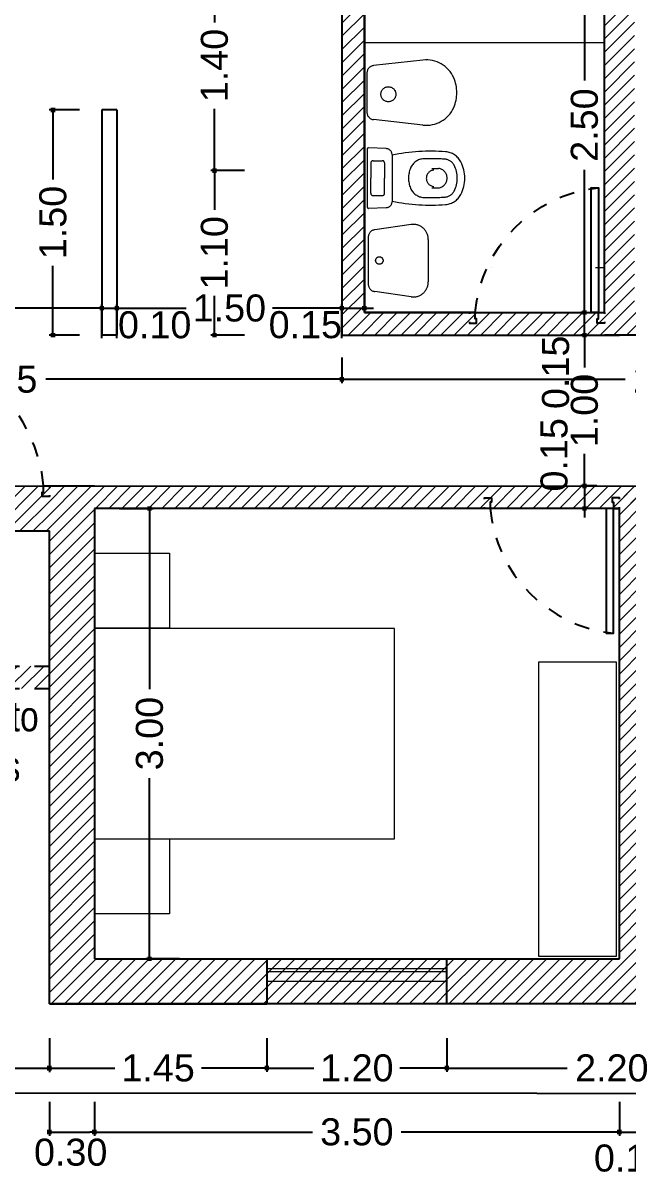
# Model space of a CAD drawing. Header units: millimetres. Extents: x 157 to 449, y 13 to 189.
# Drawn here: x 310.64 to 314.67, y 139.62 to 147.3 of the extents above; entities that cross this region are included whole.
import ezdxf

# ---------------------------------------------------------------- set-up
doc = ezdxf.new("R2010")
doc.units = ezdxf.units.MM
doc.header["$LTSCALE"] = 0.1
doc.header["$MEASUREMENT"] = 0
doc.header["$PDMODE"] = 3
doc.header["$PDSIZE"] = 0.1
for name, pattern in [('ACAD_ISO02W100', [15, 12, -3]), ('DASHED', [0.75, 0.5, -0.25]), ('HIDDEN', [0.375, 0.25, -0.125])]:
    doc.linetypes.add(name, pattern=pattern)
doc.layers.get('DEFPOINTS').update_dxf_attribs({"color": 1})
for name, color, linetype, lineweight in [('17.Sombras', 8, 'Continuous', 5), ('CARPINTERIA', 2, 'Continuous', 18), ('MURO BAJO', 4, 'Continuous', 13), ('PISO', 8, 'Continuous', 9), ('SOMBRA', 1, 'Continuous', 0)]:
    doc.layers.add(name, color=color, linetype=linetype, lineweight=lineweight)
for name, color, linetype in [('CARP-HOJAS-PUERTAS', 2, 'Continuous'), ('CARP-MARCO-PUERTAS', 2, 'Continuous'), ('CONT_PLATEA', 4, 'Continuous'), ('Cotas', 1, 'Continuous'), ('ESTRUCTURAS', 3, 'Continuous'), ('MURO', 3, 'Continuous'), ('POLILINEA SUP', 150, 'Continuous'), ('PROYECCIONES', 2, 'HIDDEN')]:
    doc.layers.add(name, color=color, linetype=linetype)
doc.styles.add('ARIAL', font='arial.ttf', dxfattribs={"height": 0.18})
doc.styles.add('Arial30', font='arial.ttf', dxfattribs={"width": 0.8, "height": 0.3})
doc.dimstyles.new('MARQ 100', dxfattribs={"dimscale": 0.1, "dimtxt": 1.75, "dimasz": 0.3, "dimexe": 0.25, "dimexo": 1.5, "dimtad": 0, "dimzin": 1, "dimdsep": 46, "dimtxsty": 'ARIAL', "dimblk": 'BOXFILLED', "dimcen": 2.5, "dimclrd": 8, "dimclre": 8, "dimclrt": 4, "dimazin": 0, "dimtfac": 1, "dimtmove": 2, "dimatfit": 3, "dimldrblk": 'DOTSMALL', "dimfxl": 2, "dimfxlon": 1, "dimlwd": -1, "dimarcsym": 0})

# ---------------------------------------------------------------- blocks, each defined once
blk = doc.blocks.new('_BoxFilled')
at = {"color": 0, "linetype": 'ByBlock', "lineweight": -2}
blk.add_line((-0.5, 0), (-1, 0), dxfattribs=at)
at = {"color": 0, "linetype": 'ByBlock'}
blk.add_solid([(-0.5, 0.5), (0.5, 0.5), (-0.5, -0.5), (0.5, -0.5)], dxfattribs=at)
blk = doc.blocks.new('*D270')
at = {"layer": 'Cotas', "lineweight": -2, "transparency": 16777216}
for p, q in [((311.2824, 144.0676), (311.5074, 144.0676)), ((311.6824, 141.0676), (311.4574, 141.0676))]:
    blk.add_line(p, q, dxfattribs=at)
at = {"layer": 'Cotas', "transparency": 16777216}
for p, q in [((311.4824, 144.0376), (311.4824, 142.8635)), ((311.4824, 141.0976), (311.4824, 142.2717))]:
    blk.add_line(p, q, dxfattribs=at)
at = {"layer": 'DEFPOINTS', "color": 0, "transparency": 16777216}
for p in [(311.1146, 144.0676), (311.4824, 141.0676), (312.2646, 141.0676)]:
    blk.add_point(p, dxfattribs=at)
at = {"layer": 'Cotas', "transparency": 16777216, "xscale": 0.03, "yscale": 0.03, "zscale": 0.03}
for p, rotation in [((311.4824, 144.0676), 90), ((311.4824, 141.0676), 270)]:
    blk.add_blockref('_BoxFilled', p, dxfattribs=dict(at, rotation=rotation))
at = {"layer": 'Cotas', "color": 2, "transparency": 16777216, "insert": (311.4824, 142.5676), "char_height": 0.18, "attachment_point": 5, "rotation": 90, "style": 'ARIAL'}
blk.add_mtext('3.00', dxfattribs=at)
blk = doc.blocks.new('_DotSmall')
at = {"color": 0, "linetype": 'ByBlock', "const_width": 0.5}
blk.add_lwpolyline([(-0.0625, 0, 1), (0.0625, 0, 1)], format="xyb", close=True, dxfattribs=at)
blk = doc.blocks.new('*D303')
at = {"layer": 'Cotas', "lineweight": -2, "transparency": 16777216}
for p, q in [((307.0715, 142.1177), (306.8465, 142.1177)), ((307.0715, 140.7676), (306.8465, 140.7676))]:
    blk.add_line(p, q, dxfattribs=at)
at = {"layer": 'Cotas', "transparency": 16777216}
for p, q in [((306.8715, 142.0877), (306.8715, 141.7311)), ((306.8715, 140.7976), (306.8715, 141.1542))]:
    blk.add_line(p, q, dxfattribs=at)
at = {"layer": 'DEFPOINTS', "color": 0, "transparency": 16777216}
for p in [(307.9149, 142.1177), (306.8715, 140.7676), (317.9146, 140.7676)]:
    blk.add_point(p, dxfattribs=at)
at = {"layer": 'Cotas', "transparency": 16777216, "xscale": 0.03, "yscale": 0.03, "zscale": 0.03}
for p, rotation in [((306.8715, 142.1177), 90), ((306.8715, 140.7676), 270)]:
    blk.add_blockref('_BoxFilled', p, dxfattribs=dict(at, rotation=rotation))
at = {"layer": 'Cotas', "color": 2, "transparency": 16777216, "insert": (306.8715, 141.4426), "char_height": 0.18, "attachment_point": 5, "rotation": 90, "style": 'ARIAL'}
blk.add_mtext('1.35', dxfattribs=at)
blk = doc.blocks.new('*D279')
at = {"layer": 'Cotas', "lineweight": -2, "transparency": 16777216}
for p, q in [((310.8143, 140.5394), (310.8143, 140.3144)), ((312.2646, 140.5394), (312.2646, 140.3144))]:
    blk.add_line(p, q, dxfattribs=at)
at = {"layer": 'Cotas', "transparency": 16777216}
for p, q in [((310.8443, 140.3394), (311.2509, 140.3394)), ((312.2346, 140.3394), (311.8279, 140.3394))]:
    blk.add_line(p, q, dxfattribs=at)
at = {"layer": 'DEFPOINTS', "color": 0, "transparency": 16777216}
for p in [(310.8143, 140.7675), (312.2646, 140.7676), (312.2646, 140.3394)]:
    blk.add_point(p, dxfattribs=at)
at = {"layer": 'Cotas', "transparency": 16777216, "xscale": 0.03, "yscale": 0.03, "zscale": 0.03, "rotation": 180}
blk.add_blockref('_BoxFilled', (310.8143, 140.3394), dxfattribs=at)
at = {"layer": 'Cotas', "transparency": 16777216, "xscale": 0.03, "yscale": 0.03, "zscale": 0.03}
blk.add_blockref('_BoxFilled', (312.2646, 140.3394), dxfattribs=at)
at = {"layer": 'Cotas', "color": 2, "transparency": 16777216, "insert": (311.5394, 140.3394), "char_height": 0.18, "attachment_point": 5, "style": 'ARIAL'}
blk.add_mtext('1.45', dxfattribs=at)
blk = doc.blocks.new('*D280')
at = {"layer": 'Cotas', "lineweight": -2, "transparency": 16777216}
for p, q in [((312.2646, 140.5394), (312.2646, 140.3144)), ((313.4646, 140.5394), (313.4646, 140.3144))]:
    blk.add_line(p, q, dxfattribs=at)
at = {"layer": 'Cotas', "transparency": 16777216}
for p, q in [((312.2946, 140.3394), (312.5771, 140.3394)), ((313.4346, 140.3394), (313.1521, 140.3394))]:
    blk.add_line(p, q, dxfattribs=at)
at = {"layer": 'DEFPOINTS', "color": 0, "transparency": 16777216}
for p in [(312.2646, 140.7676), (313.4646, 140.7676), (313.4646, 140.3394)]:
    blk.add_point(p, dxfattribs=at)
at = {"layer": 'Cotas', "transparency": 16777216, "xscale": 0.03, "yscale": 0.03, "zscale": 0.03, "rotation": 180}
blk.add_blockref('_BoxFilled', (312.2646, 140.3394), dxfattribs=at)
at = {"layer": 'Cotas', "transparency": 16777216, "xscale": 0.03, "yscale": 0.03, "zscale": 0.03}
blk.add_blockref('_BoxFilled', (313.4646, 140.3394), dxfattribs=at)
at = {"layer": 'Cotas', "color": 2, "transparency": 16777216, "insert": (312.8646, 140.3394), "char_height": 0.18, "attachment_point": 5, "style": 'ARIAL'}
blk.add_mtext('1.20', dxfattribs=at)
blk = doc.blocks.new('*D281')
at = {"layer": 'Cotas', "lineweight": -2, "transparency": 16777216}
for p, q in [((313.4646, 140.5394), (313.4646, 140.3144)), ((315.6646, 140.5394), (315.6646, 140.3144))]:
    blk.add_line(p, q, dxfattribs=at)
at = {"layer": 'Cotas', "transparency": 16777216}
for p, q in [((313.4946, 140.3394), (314.2671, 140.3394)), ((315.6346, 140.3394), (314.8621, 140.3394))]:
    blk.add_line(p, q, dxfattribs=at)
at = {"layer": 'DEFPOINTS', "color": 0, "transparency": 16777216}
for p in [(313.4646, 140.7676), (315.6646, 140.7676), (315.6646, 140.3394)]:
    blk.add_point(p, dxfattribs=at)
at = {"layer": 'Cotas', "transparency": 16777216, "xscale": 0.03, "yscale": 0.03, "zscale": 0.03, "rotation": 180}
blk.add_blockref('_BoxFilled', (313.4646, 140.3394), dxfattribs=at)
at = {"layer": 'Cotas', "transparency": 16777216, "xscale": 0.03, "yscale": 0.03, "zscale": 0.03}
blk.add_blockref('_BoxFilled', (315.6646, 140.3394), dxfattribs=at)
at = {"layer": 'Cotas', "color": 2, "transparency": 16777216, "insert": (314.5646, 140.3394), "char_height": 0.18, "attachment_point": 5, "style": 'ARIAL'}
blk.add_mtext('2.20', dxfattribs=at)
blk = doc.blocks.new('*D307')
at = {"layer": 'Cotas', "lineweight": -2, "transparency": 16777216}
for p, q in [((311.1146, 140.1135), (311.1146, 139.8885)), ((314.6146, 140.1135), (314.6146, 139.8885))]:
    blk.add_line(p, q, dxfattribs=at)
at = {"layer": 'Cotas', "transparency": 16777216}
for p, q in [((311.1446, 139.9135), (312.5687, 139.9135)), ((314.5846, 139.9135), (313.1605, 139.9135))]:
    blk.add_line(p, q, dxfattribs=at)
at = {"layer": 'DEFPOINTS', "color": 0, "transparency": 16777216}
for p in [(311.1146, 141.0676), (314.6146, 141.0676), (314.6146, 139.9135)]:
    blk.add_point(p, dxfattribs=at)
at = {"layer": 'Cotas', "transparency": 16777216, "xscale": 0.03, "yscale": 0.03, "zscale": 0.03, "rotation": 180}
blk.add_blockref('_BoxFilled', (311.1146, 139.9135), dxfattribs=at)
at = {"layer": 'Cotas', "transparency": 16777216, "xscale": 0.03, "yscale": 0.03, "zscale": 0.03}
blk.add_blockref('_BoxFilled', (314.6146, 139.9135), dxfattribs=at)
at = {"layer": 'Cotas', "color": 2, "transparency": 16777216, "insert": (312.8646, 139.9135), "char_height": 0.18, "attachment_point": 5, "style": 'ARIAL'}
blk.add_mtext('3.50', dxfattribs=at)
blk = doc.blocks.new('*D308')
at = {"layer": 'Cotas', "lineweight": -2, "transparency": 16777216}
for p, q in [((314.6146, 140.1135), (314.6146, 139.8885)), ((314.7646, 140.1135), (314.7646, 139.8885))]:
    blk.add_line(p, q, dxfattribs=at)
at = {"layer": 'Cotas', "transparency": 16777216}
for p, q in [((314.5846, 139.9135), (314.5546, 139.9135)), ((314.6146, 139.9135), (314.7646, 139.9135)), ((314.7946, 139.9135), (314.8246, 139.9135))]:
    blk.add_line(p, q, dxfattribs=at)
at = {"layer": 'DEFPOINTS', "color": 0, "transparency": 16777216}
for p in [(314.6146, 141.0676), (314.7646, 141.0676), (314.7646, 139.9135)]:
    blk.add_point(p, dxfattribs=at)
at = {"layer": 'Cotas', "transparency": 16777216, "xscale": 0.03, "yscale": 0.03, "zscale": 0.03}
blk.add_blockref('_BoxFilled', (314.6146, 139.9135), dxfattribs=at)
at = {"layer": 'Cotas', "transparency": 16777216, "xscale": 0.03, "yscale": 0.03, "zscale": 0.03, "rotation": 180}
blk.add_blockref('_BoxFilled', (314.7646, 139.9135), dxfattribs=at)
at = {"layer": 'Cotas', "color": 2, "transparency": 16777216, "insert": (314.6896, 139.7389), "char_height": 0.18, "attachment_point": 5, "style": 'ARIAL'}
blk.add_mtext('0.15', dxfattribs=at)
blk = doc.blocks.new('*D311')
at = {"layer": 'Cotas', "lineweight": -2, "transparency": 16777216}
for p, q in [((310.8146, 140.1135), (310.8146, 139.8885)), ((311.1146, 140.1135), (311.1146, 139.8885))]:
    blk.add_line(p, q, dxfattribs=at)
at = {"layer": 'Cotas', "transparency": 16777216}
blk.add_line((310.8446, 139.9135), (311.0846, 139.9135), dxfattribs=at)
at = {"layer": 'DEFPOINTS', "color": 0, "transparency": 16777216}
for p in [(310.8146, 141.0676), (311.1146, 140.7676), (311.1146, 139.9135)]:
    blk.add_point(p, dxfattribs=at)
at = {"layer": 'Cotas', "transparency": 16777216, "xscale": 0.03, "yscale": 0.03, "zscale": 0.03, "rotation": 180}
blk.add_blockref('_BoxFilled', (310.8146, 139.9135), dxfattribs=at)
at = {"layer": 'Cotas', "transparency": 16777216, "xscale": 0.03, "yscale": 0.03, "zscale": 0.03}
blk.add_blockref('_BoxFilled', (311.1146, 139.9135), dxfattribs=at)
at = {"layer": 'Cotas', "color": 2, "transparency": 16777216, "insert": (310.9567, 139.7779), "char_height": 0.18, "attachment_point": 5, "style": 'ARIAL'}
blk.add_mtext('0.30', dxfattribs=at)
blk = doc.blocks.new('*D312')
at = {"layer": 'Cotas', "lineweight": -2, "transparency": 16777216}
for p, q in [((314.3823, 145.2225), (314.3573, 145.2225)), ((314.3823, 144.2176), (314.3573, 144.2176))]:
    blk.add_line(p, q, dxfattribs=at)
at = {"layer": 'Cotas', "transparency": 16777216}
for p, q in [((314.3823, 145.1925), (314.3823, 145.0075)), ((314.3823, 144.2476), (314.3823, 144.4325))]:
    blk.add_line(p, q, dxfattribs=at)
at = {"layer": 'DEFPOINTS', "color": 0, "transparency": 16777216}
for p in [(314.5146, 145.2225), (314.3823, 144.2176), (314.5146, 144.2176)]:
    blk.add_point(p, dxfattribs=at)
at = {"layer": 'Cotas', "transparency": 16777216, "xscale": 0.03, "yscale": 0.03, "zscale": 0.03}
for p, rotation in [((314.3823, 145.2225), 90), ((314.3823, 144.2176), 270)]:
    blk.add_blockref('_BoxFilled', p, dxfattribs=dict(at, rotation=rotation))
at = {"layer": 'Cotas', "color": 2, "transparency": 16777216, "insert": (314.3823, 144.72), "char_height": 0.18, "attachment_point": 5, "rotation": 90, "style": 'ARIAL'}
blk.add_mtext('1.00', dxfattribs=at)
blk = doc.blocks.new('*D313')
at = {"layer": 'Cotas', "transparency": 16777216}
for p, q in [((314.3823, 145.4025), (314.3823, 145.4325)), ((314.3823, 145.2225), (314.3823, 145.3725)), ((314.3823, 145.1925), (314.3823, 145.1625))]:
    blk.add_line(p, q, dxfattribs=at)
at = {"layer": 'Cotas', "lineweight": -2, "transparency": 16777216}
for p, q in [((314.3823, 145.3725), (314.3573, 145.3725)), ((314.3823, 145.2225), (314.3573, 145.2225))]:
    blk.add_line(p, q, dxfattribs=at)
at = {"layer": 'DEFPOINTS', "color": 0, "transparency": 16777216}
for p in [(314.3823, 145.3725), (314.5146, 145.3725), (314.5152, 145.2225)]:
    blk.add_point(p, dxfattribs=at)
at = {"layer": 'Cotas', "transparency": 16777216, "xscale": 0.03, "yscale": 0.03, "zscale": 0.03}
for p, rotation in [((314.3823, 145.3725), 270), ((314.3823, 145.2225), 90)]:
    blk.add_blockref('_BoxFilled', p, dxfattribs=dict(at, rotation=rotation))
at = {"layer": 'Cotas', "color": 2, "transparency": 16777216, "insert": (314.1903, 144.9746), "char_height": 0.18, "attachment_point": 5, "rotation": 90, "style": 'ARIAL'}
blk.add_mtext('0.15', dxfattribs=at)
blk = doc.blocks.new('*D286')
at = {"layer": 'Cotas', "lineweight": -2, "transparency": 16777216}
for p, q in [((314.3823, 147.8708), (314.3573, 147.8708)), ((314.3823, 145.3725), (314.3573, 145.3725))]:
    blk.add_line(p, q, dxfattribs=at)
at = {"layer": 'Cotas', "transparency": 16777216}
for p, q in [((314.3823, 147.8408), (314.3823, 146.9192)), ((314.3823, 145.4025), (314.3823, 146.3241))]:
    blk.add_line(p, q, dxfattribs=at)
at = {"layer": 'DEFPOINTS', "color": 0, "transparency": 16777216}
for p in [(314.3823, 147.8708), (314.5146, 147.8708), (314.5146, 145.3725)]:
    blk.add_point(p, dxfattribs=at)
at = {"layer": 'Cotas', "transparency": 16777216, "xscale": 0.03, "yscale": 0.03, "zscale": 0.03}
for p, rotation in [((314.3823, 147.8708), 90), ((314.3823, 145.3725), 270)]:
    blk.add_blockref('_BoxFilled', p, dxfattribs=dict(at, rotation=rotation))
at = {"layer": 'Cotas', "color": 2, "transparency": 16777216, "insert": (314.3823, 146.6216), "char_height": 0.18, "attachment_point": 5, "rotation": 90, "style": 'ARIAL'}
blk.add_mtext('2.50', dxfattribs=at)
blk = doc.blocks.new('*D314')
at = {"layer": 'Cotas', "transparency": 16777216}
for p, q in [((314.3823, 144.2476), (314.3823, 144.2776)), ((314.3823, 144.2176), (314.3823, 144.0676)), ((314.3823, 144.0376), (314.3823, 144.0076))]:
    blk.add_line(p, q, dxfattribs=at)
at = {"layer": 'Cotas', "lineweight": -2, "transparency": 16777216}
for p, q in [((314.4646, 144.2176), (314.3573, 144.2176)), ((314.4646, 144.0676), (314.3573, 144.0676))]:
    blk.add_line(p, q, dxfattribs=at)
at = {"layer": 'DEFPOINTS', "color": 0, "transparency": 16777216}
for p in [(314.6146, 144.2176), (314.3823, 144.0676), (314.6146, 144.0676)]:
    blk.add_point(p, dxfattribs=at)
at = {"layer": 'Cotas', "transparency": 16777216, "xscale": 0.03, "yscale": 0.03, "zscale": 0.03}
for p, rotation in [((314.3823, 144.2176), 270), ((314.3823, 144.0676), 90)]:
    blk.add_blockref('_BoxFilled', p, dxfattribs=dict(at, rotation=rotation))
at = {"layer": 'Cotas', "color": 2, "transparency": 16777216, "insert": (314.1801, 144.4248), "char_height": 0.18, "attachment_point": 5, "rotation": 90, "style": 'ARIAL'}
blk.add_mtext('0.15', dxfattribs=at)
blk = doc.blocks.new('*D315')
at = {"layer": 'Cotas', "lineweight": -2, "transparency": 16777216}
for p, q in [((312.1155, 146.3184), (311.8905, 146.3184)), ((312.1155, 145.2225), (311.8905, 145.2225))]:
    blk.add_line(p, q, dxfattribs=at)
at = {"layer": 'Cotas', "transparency": 16777216}
for p, q in [((311.9155, 146.2884), (311.9155, 146.058)), ((311.9155, 145.2525), (311.9155, 145.483))]:
    blk.add_line(p, q, dxfattribs=at)
at = {"layer": 'DEFPOINTS', "color": 0, "transparency": 16777216}
for p in [(311.9155, 146.3184), (312.7646, 146.3184), (312.7646, 145.2225)]:
    blk.add_point(p, dxfattribs=at)
at = {"layer": 'Cotas', "transparency": 16777216, "xscale": 0.03, "yscale": 0.03, "zscale": 0.03}
for p, rotation in [((311.9155, 146.3184), 90), ((311.9155, 145.2225), 270)]:
    blk.add_blockref('_BoxFilled', p, dxfattribs=dict(at, rotation=rotation))
at = {"layer": 'Cotas', "color": 2, "transparency": 16777216, "insert": (311.9155, 145.7705), "char_height": 0.18, "attachment_point": 5, "rotation": 90, "style": 'ARIAL'}
blk.add_mtext('1.10', dxfattribs=at)
blk = doc.blocks.new('*D316')
at = {"layer": 'Cotas', "lineweight": -2, "transparency": 16777216}
for p, q in [((312.0246, 147.7184), (311.8905, 147.7184)), ((312.1155, 146.3184), (311.8905, 146.3184))]:
    blk.add_line(p, q, dxfattribs=at)
at = {"layer": 'Cotas', "transparency": 16777216}
for p, q in [((311.9155, 147.6884), (311.9155, 147.3059)), ((311.9155, 146.3484), (311.9155, 146.7309))]:
    blk.add_line(p, q, dxfattribs=at)
at = {"layer": 'DEFPOINTS', "color": 0, "transparency": 16777216}
for p in [(311.9155, 147.7184), (312.1746, 147.7184), (312.7646, 146.3184)]:
    blk.add_point(p, dxfattribs=at)
at = {"layer": 'Cotas', "transparency": 16777216, "xscale": 0.03, "yscale": 0.03, "zscale": 0.03}
for p, rotation in [((311.9155, 147.7184), 90), ((311.9155, 146.3184), 270)]:
    blk.add_blockref('_BoxFilled', p, dxfattribs=dict(at, rotation=rotation))
at = {"layer": 'Cotas', "color": 2, "transparency": 16777216, "insert": (311.9155, 147.0184), "char_height": 0.18, "attachment_point": 5, "rotation": 90, "style": 'ARIAL'}
blk.add_mtext('1.40', dxfattribs=at)
blk = doc.blocks.new('*D321')
at = {"layer": 'Cotas', "lineweight": -2, "transparency": 16777216}
for p, q in [((312.7646, 145.0725), (312.7646, 144.9028)), ((315.6646, 145.0725), (315.6646, 144.9028))]:
    blk.add_line(p, q, dxfattribs=at)
at = {"layer": 'Cotas', "transparency": 16777216}
for p, q in [((312.7946, 144.9278), (314.654, 144.9278)), ((315.6346, 144.9278), (315.249, 144.9278))]:
    blk.add_line(p, q, dxfattribs=at)
at = {"layer": 'DEFPOINTS', "color": 0, "transparency": 16777216}
for p in [(312.7646, 145.2225), (315.6646, 145.2225), (312.7646, 144.9278)]:
    blk.add_point(p, dxfattribs=at)
at = {"layer": 'Cotas', "transparency": 16777216, "xscale": 0.03, "yscale": 0.03, "zscale": 0.03, "rotation": 180}
blk.add_blockref('_BoxFilled', (312.7646, 144.9278), dxfattribs=at)
at = {"layer": 'Cotas', "transparency": 16777216, "xscale": 0.03, "yscale": 0.03, "zscale": 0.03}
blk.add_blockref('_BoxFilled', (315.6646, 144.9278), dxfattribs=at)
at = {"layer": 'Cotas', "color": 2, "transparency": 16777216, "insert": (314.9515, 144.9278), "char_height": 0.18, "attachment_point": 5, "style": 'ARIAL'}
blk.add_mtext('2.90', dxfattribs=at)
blk = doc.blocks.new('*D330')
at = {"layer": 'Cotas', "lineweight": -2, "transparency": 16777216}
for p, q in [((310.8146, 140.5376), (310.8146, 140.3126)), ((308.1149, 140.3376), (308.1149, 140.3126))]:
    blk.add_line(p, q, dxfattribs=at)
at = {"layer": 'Cotas', "transparency": 16777216}
for p, q in [((308.1449, 140.3376), (309.1672, 140.3376)), ((310.7846, 140.3376), (309.7622, 140.3376))]:
    blk.add_line(p, q, dxfattribs=at)
at = {"layer": 'DEFPOINTS', "color": 0, "transparency": 16777216}
for p in [(310.8146, 140.7676), (308.1149, 140.4269), (308.1149, 140.3376)]:
    blk.add_point(p, dxfattribs=at)
at = {"layer": 'Cotas', "transparency": 16777216, "xscale": 0.03, "yscale": 0.03, "zscale": 0.03, "rotation": 180}
blk.add_blockref('_BoxFilled', (308.1149, 140.3376), dxfattribs=at)
at = {"layer": 'Cotas', "transparency": 16777216, "xscale": 0.03, "yscale": 0.03, "zscale": 0.03}
blk.add_blockref('_BoxFilled', (310.8146, 140.3376), dxfattribs=at)
at = {"layer": 'Cotas', "color": 2, "transparency": 16777216, "insert": (309.4647, 140.3376), "char_height": 0.18, "attachment_point": 5, "style": 'ARIAL'}
blk.add_mtext('2.70', dxfattribs=at)
blk = doc.blocks.new('*D292')
at = {"layer": 'Cotas', "lineweight": -2, "transparency": 16777216}
for p, q in [((308.2149, 145.0906), (308.2149, 144.9028)), ((312.7646, 145.0725), (312.7646, 144.9028))]:
    blk.add_line(p, q, dxfattribs=at)
at = {"layer": 'Cotas', "transparency": 16777216}
for p, q in [((308.2449, 144.9278), (310.1892, 144.9278)), ((312.7346, 144.9278), (310.7903, 144.9278))]:
    blk.add_line(p, q, dxfattribs=at)
at = {"layer": 'DEFPOINTS', "color": 0, "transparency": 16777216}
for p in [(308.2149, 145.2406), (312.7646, 145.2225), (308.2149, 144.9278)]:
    blk.add_point(p, dxfattribs=at)
at = {"layer": 'Cotas', "transparency": 16777216, "xscale": 0.03, "yscale": 0.03, "zscale": 0.03, "rotation": 180}
blk.add_blockref('_BoxFilled', (308.2149, 144.9278), dxfattribs=at)
at = {"layer": 'Cotas', "transparency": 16777216, "xscale": 0.03, "yscale": 0.03, "zscale": 0.03}
blk.add_blockref('_BoxFilled', (312.7646, 144.9278), dxfattribs=at)
at = {"layer": 'Cotas', "color": 2, "transparency": 16777216, "insert": (310.4898, 144.9278), "char_height": 0.18, "attachment_point": 5, "style": 'ARIAL'}
blk.add_mtext('4.55', dxfattribs=at)
blk = doc.blocks.new('*D293')
at = {"layer": 'Cotas', "lineweight": -2, "transparency": 16777216}
for p, q in [((308.2149, 145.2019), (308.2149, 145.4269)), ((311.1646, 145.2019), (311.1646, 145.4269))]:
    blk.add_line(p, q, dxfattribs=at)
at = {"layer": 'Cotas', "transparency": 16777216}
for p, q in [((308.2449, 145.4019), (309.3913, 145.4019)), ((311.1346, 145.4019), (309.9882, 145.4019))]:
    blk.add_line(p, q, dxfattribs=at)
at = {"layer": 'DEFPOINTS', "color": 0, "transparency": 16777216}
for p in [(308.2149, 145.4019), (308.2149, 144.5708), (311.1646, 144.5708)]:
    blk.add_point(p, dxfattribs=at)
at = {"layer": 'Cotas', "transparency": 16777216, "xscale": 0.03, "yscale": 0.03, "zscale": 0.03, "rotation": 180}
blk.add_blockref('_BoxFilled', (308.2149, 145.4019), dxfattribs=at)
at = {"layer": 'Cotas', "transparency": 16777216, "xscale": 0.03, "yscale": 0.03, "zscale": 0.03}
blk.add_blockref('_BoxFilled', (311.1646, 145.4019), dxfattribs=at)
at = {"layer": 'Cotas', "color": 2, "transparency": 16777216, "insert": (309.6898, 145.4019), "char_height": 0.18, "attachment_point": 5, "style": 'ARIAL'}
blk.add_mtext('2.95', dxfattribs=at)
blk = doc.blocks.new('*D294')
at = {"layer": 'Cotas', "lineweight": -2, "transparency": 16777216}
for p, q in [((311.2646, 145.2019), (311.2646, 145.4269)), ((312.7646, 145.2019), (312.7646, 145.4269))]:
    blk.add_line(p, q, dxfattribs=at)
at = {"layer": 'Cotas', "transparency": 16777216}
for p, q in [((311.2946, 145.4019), (311.7271, 145.4019)), ((312.7346, 145.4019), (312.3021, 145.4019))]:
    blk.add_line(p, q, dxfattribs=at)
at = {"layer": 'DEFPOINTS', "color": 0, "transparency": 16777216}
for p in [(312.7646, 145.4019), (311.2646, 144.5708), (312.7646, 144.5708)]:
    blk.add_point(p, dxfattribs=at)
at = {"layer": 'Cotas', "transparency": 16777216, "xscale": 0.03, "yscale": 0.03, "zscale": 0.03, "rotation": 180}
blk.add_blockref('_BoxFilled', (311.2646, 145.4019), dxfattribs=at)
at = {"layer": 'Cotas', "transparency": 16777216, "xscale": 0.03, "yscale": 0.03, "zscale": 0.03}
blk.add_blockref('_BoxFilled', (312.7646, 145.4019), dxfattribs=at)
at = {"layer": 'Cotas', "color": 2, "transparency": 16777216, "insert": (312.0146, 145.4019), "char_height": 0.18, "attachment_point": 5, "style": 'ARIAL'}
blk.add_mtext('1.50', dxfattribs=at)
blk = doc.blocks.new('*D336')
at = {"layer": 'Cotas', "lineweight": -2, "transparency": 16777216}
for p, q in [((311.0146, 146.7225), (310.8135, 146.7225)), ((311.0146, 145.2225), (310.8135, 145.2225))]:
    blk.add_line(p, q, dxfattribs=at)
at = {"layer": 'Cotas', "transparency": 16777216}
for p, q in [((310.8385, 146.6925), (310.8385, 146.26)), ((310.8385, 145.2525), (310.8385, 145.685))]:
    blk.add_line(p, q, dxfattribs=at)
at = {"layer": 'DEFPOINTS', "color": 0, "transparency": 16777216}
for p in [(310.8385, 146.7225), (311.1646, 146.7225), (311.1646, 145.2225)]:
    blk.add_point(p, dxfattribs=at)
at = {"layer": 'Cotas', "transparency": 16777216, "xscale": 0.03, "yscale": 0.03, "zscale": 0.03}
for p, rotation in [((310.8385, 146.7225), 90), ((310.8385, 145.2225), 270)]:
    blk.add_blockref('_BoxFilled', p, dxfattribs=dict(at, rotation=rotation))
at = {"layer": 'Cotas', "color": 2, "transparency": 16777216, "insert": (310.8385, 145.9725), "char_height": 0.18, "attachment_point": 5, "rotation": 90, "style": 'ARIAL'}
blk.add_mtext('1.50', dxfattribs=at)
blk = doc.blocks.new('*D337')
at = {"layer": 'Cotas', "transparency": 16777216}
for p, q in [((311.1346, 145.4019), (311.1046, 145.4019)), ((311.1646, 145.4019), (311.2646, 145.4019)), ((311.2946, 145.4019), (311.3246, 145.4019))]:
    blk.add_line(p, q, dxfattribs=at)
at = {"layer": 'Cotas', "lineweight": -2, "transparency": 16777216}
for p, q in [((311.1646, 145.3725), (311.1646, 145.4269)), ((311.2646, 145.3725), (311.2646, 145.4269))]:
    blk.add_line(p, q, dxfattribs=at)
at = {"layer": 'DEFPOINTS', "color": 0, "transparency": 16777216}
for p in [(311.2646, 145.4019), (311.1646, 145.2225), (311.2646, 145.2225)]:
    blk.add_point(p, dxfattribs=at)
at = {"layer": 'Cotas', "transparency": 16777216, "xscale": 0.03, "yscale": 0.03, "zscale": 0.03}
blk.add_blockref('_BoxFilled', (311.1646, 145.4019), dxfattribs=at)
at = {"layer": 'Cotas', "transparency": 16777216, "xscale": 0.03, "yscale": 0.03, "zscale": 0.03, "rotation": 180}
blk.add_blockref('_BoxFilled', (311.2646, 145.4019), dxfattribs=at)
at = {"layer": 'Cotas', "color": 2, "transparency": 16777216, "insert": (311.5164, 145.29), "char_height": 0.18, "attachment_point": 5, "style": 'ARIAL'}
blk.add_mtext('0.10', dxfattribs=at)
blk = doc.blocks.new('*D338')
at = {"layer": 'Cotas', "transparency": 16777216}
for p, q in [((312.7346, 145.4019), (312.7046, 145.4019)), ((312.7646, 145.4019), (312.9146, 145.4019)), ((312.9446, 145.4019), (312.9746, 145.4019))]:
    blk.add_line(p, q, dxfattribs=at)
at = {"layer": 'Cotas', "lineweight": -2, "transparency": 16777216}
for p, q in [((312.7646, 145.4019), (312.7646, 145.4269)), ((312.9146, 145.4019), (312.9146, 145.4269))]:
    blk.add_line(p, q, dxfattribs=at)
at = {"layer": 'DEFPOINTS', "color": 0, "transparency": 16777216}
for p in [(312.9146, 145.4019), (312.7646, 145.3869), (312.9146, 145.3869)]:
    blk.add_point(p, dxfattribs=at)
at = {"layer": 'Cotas', "transparency": 16777216, "xscale": 0.03, "yscale": 0.03, "zscale": 0.03}
blk.add_blockref('_BoxFilled', (312.7646, 145.4019), dxfattribs=at)
at = {"layer": 'Cotas', "transparency": 16777216, "xscale": 0.03, "yscale": 0.03, "zscale": 0.03, "rotation": 180}
blk.add_blockref('_BoxFilled', (312.9146, 145.4019), dxfattribs=at)
at = {"layer": 'Cotas', "color": 2, "transparency": 16777216, "insert": (312.521, 145.2907), "char_height": 0.18, "attachment_point": 5, "style": 'ARIAL'}
blk.add_mtext('0.15', dxfattribs=at)
blk = doc.blocks.new('puerta .80')
at = {"layer": 'CARP-HOJAS-PUERTAS'}
blk.add_lwpolyline([(0, 0.0388), (0, 0.0875), (-0.8315, 0.0875), (-0.8315, 0.0388), (0, 0.0388)], dxfattribs=at)
at = {"layer": 'CARP-MARCO-PUERTAS'}
for points in [[(0.0609, 0.9), (0.0703, 0.9), (0.0703, 0.8612), (0.0703, 0.8612), (0.0703, 0.8519), (0.0422, 0.8519), (0.0422, 0.8612), (0, 0.8612), (0, 0.9), (0.0094, 0.9)], [(0.0609, 0), (0.0703, 0), (0.0703, 0.0388), (0.0703, 0.0388), (0.0703, 0.0481), (0.0422, 0.0481), (0.0422, 0.0388), (0, 0.0388), (0, 0), (0.0094, 0)]]:
    blk.add_lwpolyline(points, dxfattribs=at)
at = {"layer": 'PROYECCIONES', "color": 1, "linetype": 'DASHED', "ltscale": 0.3}
blk.add_arc((0.0855, -0.0567), 0.9219, 95.3188, 174.05665, dxfattribs=at)
blk = doc.blocks.new('puerta .90')
at = {"layer": 'CARP-HOJAS-PUERTAS'}
blk.add_lwpolyline([(0, 0.0388), (0, 0.0934), (-0.9326, 0.0934), (-0.9326, 0.0388), (0, 0.0388)], dxfattribs=at)
at = {"layer": 'CARP-MARCO-PUERTAS'}
for points in [[(0.0609, 1), (0.0703, 1), (0.0703, 0.9612), (0.0703, 0.9612), (0.0703, 0.9519), (0.0422, 0.9519), (0.0422, 0.9612), (0, 0.9612), (0, 1), (0.0094, 1)], [(0.0609, 0), (0.0703, 0), (0.0703, 0.0388), (0.0703, 0.0388), (0.0703, 0.0481), (0.0422, 0.0481), (0.0422, 0.0388), (0, 0.0388), (0, 0), (0.0094, 0)]]:
    blk.add_lwpolyline(points, dxfattribs=at)
at = {"layer": 'PROYECCIONES', "color": 1, "linetype": 'DASHED', "ltscale": 0.3}
blk.add_arc((0.0959, -0.0683), 1.034, 95.3188, 174.05665, dxfattribs=at)

msp = doc.modelspace()

# ---------------------------------------------------------------- hatches: boundary and pattern name
at = {"layer": 'SOMBRA', "true_color": 0xf8991e}
h = msp.add_hatch(dxfattribs=at)
h.set_pattern_fill('ANSI31', color=30, scale=0.5)
h.paths.add_polyline_path([(310.2256, 149.0176), (307.915, 149.0176), (307.9149, 142.1177), (308.1149, 142.1177), (308.1149, 143.9177), (308.2149, 143.9177), (308.215, 148.7176), (310.2256, 148.7176)])
h.paths.add_polyline_path([(311.0644, 148.7176), (311.0644, 149.0172), (310.2149, 149.0176), (310.2149, 148.7176)])
h.paths.add_polyline_path([(310.8146, 143.9177), (310.8146, 144.2168), (308.2149, 144.2176), (308.2149, 143.9177)])
h = msp.add_hatch(dxfattribs=at)
h.set_pattern_fill('ANSI31', color=30, scale=0.5)
h.paths.add_polyline_path([(312.9146, 147.8708), (314.5146, 147.8708), (314.5146, 148.0208), (312.9146, 148.0208), (312.9146, 148.0208), (312.9146, 149.0176), (311.0644, 149.0171), (311.0644, 148.718), (312.7646, 148.7176), (312.7646, 148.7176), (312.7646, 145.2225), (314.5146, 145.2225), (314.5146, 145.3725), (312.9146, 145.3725)])
h = msp.add_hatch(dxfattribs=at)
h.set_pattern_fill('ANSI31', color=30, scale=0.5)
h.paths.add_polyline_path([(314.7146, 148.0208), (314.5146, 148.0208), (314.5146, 145.2225), (315.6646, 145.2225), (315.6646, 144.2176), (315.6646, 144.0676), (315.8146, 144.0676), (315.8146, 145.2225), (317.7646, 145.2225), (317.7646, 141.0676), (315.6646, 141.0676), (315.6646, 140.7676), (317.9146, 140.7676), (317.9146, 145.4225), (314.7146, 145.4225)])
h = msp.add_hatch(dxfattribs=at)
h.set_pattern_fill('ANSI31', color=30, scale=0.5)
h.paths.add_polyline_path([(311.1146, 141.0676), (311.1146, 144.2176), (310.8146, 144.2176), (310.8146, 144.0676), (310.8146, 140.7676), (313.4646, 140.7676), (313.4646, 141.0676)])
h.paths.add_polyline_path([(316.7146, 144.2176), (315.6646, 144.0676)])
h.paths.add_polyline_path([(315.6646, 144.0676), (315.6646, 144.2176), (311.1146, 144.2176), (311.1146, 144.0676)])
h = msp.add_hatch(dxfattribs=at)
h.set_pattern_fill('ANSI31', color=30, scale=0.5)
h.paths.add_polyline_path([(313.4646, 141.0676), (313.4646, 140.7676), (315.6646, 140.7676), (315.6646, 141.0676), (314.7646, 141.0676), (314.7646, 144.2176), (314.6146, 144.2176), (314.6146, 141.0676)])
at = {"layer": 'SOMBRA', "true_color": 0x2776bb}
h = msp.add_hatch(dxfattribs=at)
h.set_pattern_fill('ANSI31', color=152, scale=0.5)
h.paths.add_polyline_path([(310.8146, 143.0176), (308.1149, 143.0177), (308.1149, 142.8677), (310.8145, 142.8676)])

# ---------------------------------------------------------------- linework, layer by layer
at = {"layer": '17.Sombras', "linetype": 'ACAD_ISO02W100', "ltscale": 18}
for p, q in [((312.9146, 147.1725), (314.5096, 147.1725)), ((313.3054, 147.0544), (312.9757, 147.0178)), ((312.9313, 146.9681), (312.9313, 146.7076)), ((313.3054, 146.6213), (312.9757, 146.6579)), ((313.0609, 146.4649), (312.9425, 146.4703)), ((312.9341, 146.4623), (312.9341, 146.074)), ((313.0991, 146.4249), (313.0991, 146.1114)), ((312.9576, 146.3691), (312.9576, 146.2681)), ((312.9727, 146.3842), (313.0342, 146.3842)), ((313.0493, 146.3691), (313.0493, 146.2681)), ((313.3646, 146.333), (313.4097, 146.333)), ((312.9576, 146.1672), (312.9576, 146.2681)), ((313.0493, 146.1672), (313.0493, 146.2681)), ((313.3646, 146.2033), (313.4097, 146.2033)), ((312.9727, 146.1521), (313.0342, 146.1521)), ((313.0609, 146.0714), (312.9425, 146.066)), ((313.2265, 145.9592), (312.9836, 145.9245)), ((312.9407, 145.875), (312.9407, 145.5617)), ((313.3407, 145.8602), (313.3407, 145.5765)), ((313.2265, 145.4775), (312.9836, 145.5122))]:
    msp.add_line(p, q, dxfattribs=at)
at = {"layer": '17.Sombras', "ltscale": 0.5}
msp.add_line((314.6146, 145.2225), (313.6146, 145.2225), dxfattribs=at)
at = {"layer": '17.Sombras', "linetype": 'ACAD_ISO02W100', "ltscale": 18}
for points in [[(311.1146, 143.77), (311.6146, 143.77), (311.6146, 143.27), (311.1146, 143.27), (311.1146, 143.77)], [(311.1146, 141.8676), (313.1146, 141.8676), (313.1146, 143.2676), (311.1146, 143.2676), (311.1146, 141.8676)], [(311.1146, 141.8676), (311.6146, 141.8676), (311.6146, 141.3676), (311.1146, 141.3676), (311.1146, 141.8676)]]:
    msp.add_lwpolyline(points, dxfattribs=at)
msp.add_lwpolyline([(314.5946, 143.0439), (314.0746, 143.0439), (314.0746, 141.0839), (314.5946, 141.0839)], close=True, dxfattribs=at)
for centre, radius in [((313.0749, 146.8271), 0.05), ((313.0145, 145.7195), 0.025)]:
    msp.add_circle(centre, radius, dxfattribs=at)
for centre, radius, start, end in [((312.9813, 146.9681), 0.05, 96.34019, 180), ((313.3275, 146.8557), 0.2, 23.99818, 96.34019), ((313.2875, 146.8379), 0.2437, 336.00182, 23.99818), ((312.9813, 146.7076), 0.05, 180, 263.65981), ((313.3275, 146.8201), 0.2, 263.65981, 336.00182), ((312.9421, 146.4623), 0.008, 94.11099, 180), ((312.9421, 146.4623), 0.008, 87.39744, 94.11099), ((313.0591, 146.4249), 0.04, 0, 87.39744), ((313.3566, 145.1736), 1.2742, 85.50719, 101.65631), ((313.3156, 146.2959), 0.1012, 92.70725, 157.23206), ((313.3566, 145.1736), 1.2242, 85.50719, 92.14249), ((313.4466, 146.3193), 0.075, 27.58575, 85.50719), ((313.4466, 146.3193), 0.125, 27.58575, 85.50719), ((312.9727, 146.3691), 0.0151, 90, 180), ((313.0342, 146.3691), 0.0151, 0, 90), ((313.3825, 146.2681), 0.1736, 157.33865, 202.66135), ((313.3829, 146.2671), 0.0553, 96.40891, 263.59109), ((313.4005, 146.2681), 0.0655, 278.13705, 81.86295), ((313.3487, 146.2681), 0.1854, 332.41425, 27.58575), ((313.3487, 146.2681), 0.2354, 332.41425, 27.58575), ((312.9727, 146.1672), 0.0151, 180, 270), ((313.0342, 146.1672), 0.0151, 270, 0), ((313.3156, 146.2404), 0.1012, 202.76794, 267.29275), ((313.4466, 146.217), 0.075, 274.49281, 332.41425), ((313.0591, 146.1114), 0.04, 272.60256, 0), ((313.3566, 147.3626), 1.2742, 258.34369, 274.49281), ((313.3566, 147.3626), 1.2242, 267.85751, 274.49281), ((313.4466, 146.217), 0.125, 274.49281, 332.41425), ((312.9421, 146.0746), 0.008, 184.11099, 270), ((313.2407, 145.8602), 0.1, 0, 98.1301), ((312.9907, 145.875), 0.05, 98.1301, 180), ((312.9907, 145.5617), 0.05, 180, 261.8699), ((313.2407, 145.5765), 0.1, 261.8699, 0)]:
    msp.add_arc(centre, radius, start, end, dxfattribs=at)
at = {"layer": 'CARPINTERIA'}
for p, q in [((312.2646, 141.0026), (313.4646, 141.0026)), ((312.2646, 140.9826), (313.4646, 140.9826)), ((312.2646, 140.9176), (313.4646, 140.9176)), ((312.2646, 140.9176), (313.4646, 140.9176))]:
    msp.add_line(p, q, dxfattribs=at)
at = {"layer": 'CONT_PLATEA', "color": 2}
msp.add_lwpolyline([(317.9146, 140.1676), (310.2136, 140.1714), (310.2136, 142.1214), (307.9146, 142.1214)], dxfattribs=at)
at = {"layer": 'MURO', "ltscale": 0.5}
for p, q in [((312.7646, 148.7176), (312.7646, 145.2225)), ((312.9146, 145.3725), (312.9146, 147.8708)), ((311.1646, 146.7225), (311.1646, 145.2225)), ((311.2646, 146.7225), (311.2646, 145.2225)), ((313.6146, 145.3725), (312.9146, 145.3725)), ((312.7646, 145.2225), (314.6146, 145.2225))]:
    msp.add_line(p, q, dxfattribs=at)
at = {"layer": 'MURO'}
for p, q in [((311.2646, 146.7225), (311.1646, 146.7225)), ((311.2646, 145.2225), (311.1646, 145.2225)), ((315.6646, 145.2225), (314.5146, 145.2225)), ((308.2149, 144.216), (315.6646, 144.2182)), ((310.8146, 144.2176), (311.1146, 144.2176)), ((314.6146, 144.0676), (311.1146, 144.0676)), ((311.1146, 144.0676), (311.1146, 141.0676)), ((314.6146, 141.0676), (314.6146, 144.0676)), ((308.1149, 143.9177), (310.8146, 143.9177)), ((310.8144, 140.7676), (310.8146, 143.9177)), ((311.1146, 141.0676), (312.2646, 141.0676)), ((312.2646, 141.0676), (312.2646, 140.7676)), ((312.2646, 141.0676), (313.4646, 141.0676)), ((313.4646, 140.7676), (313.4646, 141.0676)), ((313.4646, 141.0676), (314.6146, 141.0676)), ((317.9146, 140.7676), (310.8144, 140.7676)), ((310.8146, 140.7676), (312.2646, 140.7676)), ((315.6646, 140.7676), (313.4646, 140.7676))]:
    msp.add_line(p, q, dxfattribs=at)
msp.add_lwpolyline([(312.9146, 145.3725), (314.5146, 145.3725), (314.5146, 147.8708), (312.9146, 147.8708)], close=True, dxfattribs=at)
at = {"layer": 'MURO BAJO'}
msp.add_line((313.4646, 140.7676), (312.2646, 140.7676), dxfattribs=at)
at = {"layer": 'PISO', "ltscale": 0.5}
for p, q in [((314.5146, 147.1725), (314.5146, 145.3725)), ((313.7612, 145.6725), (313.7612, 145.6725)), ((314.4558, 145.6725), (314.5146, 145.6725))]:
    msp.add_line(p, q, dxfattribs=at)
at = {"layer": 'POLILINEA SUP', "linetype": 'HIDDEN', "ltscale": 4}
for p, q in [((308.1149, 143.0177), (310.8145, 143.0176)), ((308.1149, 142.8677), (310.8145, 142.8676))]:
    msp.add_line(p, q, dxfattribs=at)
at = {"layer": 'POLILINEA SUP', "ltscale": 0.5}
msp.add_line((310.8145, 142.8676), (310.8145, 142.8676), dxfattribs=at)

# ---------------------------------------------------------------- block references
at = {"layer": 'CARP-HOJAS-PUERTAS', "color": 2, "xscale": -1, "rotation": 90}
msp.add_blockref('puerta .80', (314.5146, 145.3725), dxfattribs=at)
at = {"layer": 'CARP-HOJAS-PUERTAS', "color": 2}
for name, p, rotation in [('puerta .90', (309.8146, 144.2176), 270), ('puerta .80', (314.6146, 144.0676), 90.00000000000001)]:
    msp.add_blockref(name, p, dxfattribs=dict(at, rotation=rotation))

# ---------------------------------------------------------------- texts
at = {"layer": 'ESTRUCTURAS', "insert": (307.9638, 142.7829), "char_height": 0.2, "width": 3.073737, "attachment_point": 1, "style": 'Arial30'}
msp.add_mtext('\\pi0.31962;Dintel 2 Ø 8 en Concreto\\P\\pi0.43308;en 2 hiladas continuas', dxfattribs=at)

# ---------------------------------------------------------------- dimensions: what is measured, and where the dimension line sits
at = {"layer": 'Cotas'}
for base, p1, p2, picture, middle in [((314.3823, 147.8708), (314.5146, 145.3725), (314.5146, 147.8708), '*D286', (314.3823, 146.6216)), ((311.9155, 147.7184), (312.7646, 146.3184), (312.1746, 147.7184), '*D316', (311.9155, 147.0184)), ((310.8385, 146.7225), (311.1646, 145.2225), (311.1646, 146.7225), '*D336', (310.8385, 145.9725)), ((311.9155, 146.3184), (312.7646, 145.2225), (312.7646, 146.3184), '*D315', (311.9155, 145.7705)), ((314.3823, 144.2176), (314.5146, 145.2225), (314.5146, 144.2176), '*D312', (314.3823, 144.72)), ((311.4824, 141.0676), (311.1146, 144.0676), (312.2646, 141.0676), '*D270', (311.4824, 142.5676)), ((306.8715, 140.7676), (307.9149, 142.1177), (317.9146, 140.7676), '*D303', (306.8715, 141.4426))]:
    dim = msp.add_linear_dim(base=base, p1=p1, p2=p2, angle=90, dimstyle='MARQ 100', override={"dimclrd": 256, "dimclre": 256, "dimclrt": 2}, dxfattribs=at)
    dim.commit()
    dim.dimension.update_dxf_attribs({"geometry": picture, "text_midpoint": middle})
for base, p1, p2, picture, middle in [((308.2149, 145.4019), (311.1646, 144.5708), (308.2149, 144.5708), '*D293', (309.6898, 145.4019)), ((312.7646, 145.4019), (311.2646, 144.5708), (312.7646, 144.5708), '*D294', (312.0146, 145.4019)), ((308.2149, 144.9278), (312.7646, 145.2225), (308.2149, 145.2406), '*D292', (310.4898, 144.9278)), ((314.6146, 139.9135), (311.1146, 141.0676), (314.6146, 141.0676), '*D307', (312.8646, 139.9135)), ((308.1149, 140.3376), (310.8146, 140.7676), (308.1149, 140.4269), '*D330', (309.4647, 140.3376)), ((312.2646, 140.3394), (310.8143, 140.7675), (312.2646, 140.7676), '*D279', (311.5394, 140.3394)), ((313.4646, 140.3394), (312.2646, 140.7676), (313.4646, 140.7676), '*D280', (312.8646, 140.3394)), ((315.6646, 140.3394), (313.4646, 140.7676), (315.6646, 140.7676), '*D281', (314.5646, 140.3394))]:
    dim = msp.add_linear_dim(base=base, p1=p1, p2=p2, dimstyle='MARQ 100', override={"dimclrd": 256, "dimclre": 256, "dimclrt": 2}, dxfattribs=at)
    dim.commit()
    dim.dimension.update_dxf_attribs({"geometry": picture, "text_midpoint": middle})
for base, p1, p2, picture, middle in [((311.2646, 145.4019), (311.1646, 145.2225), (311.2646, 145.2225), '*D337', (311.5164, 145.29)), ((312.9146, 145.4019), (312.7646, 145.3869), (312.9146, 145.3869), '*D338', (312.521, 145.2907)), ((312.7646, 144.9278), (315.6646, 145.2225), (312.7646, 145.2225), '*D321', (314.9515, 144.9278)), ((311.1146, 139.9135), (310.8146, 141.0676), (311.1146, 140.7676), '*D311', (310.9567, 139.7779)), ((314.7646, 139.9135), (314.6146, 141.0676), (314.7646, 141.0676), '*D308', (314.6896, 139.7389))]:
    dim = msp.add_linear_dim(base=base, p1=p1, p2=p2, dimstyle='MARQ 100', override={"dimclrd": 256, "dimclre": 256, "dimclrt": 2}, dxfattribs=at)
    dim.commit()
    dim.dimension.update_dxf_attribs({"geometry": picture, "text_midpoint": middle, "dimtype": 160})
for base, p1, p2, picture, middle in [((314.3823, 145.3725), (314.5152, 145.2225), (314.5146, 145.3725), '*D313', (314.1903, 144.9746)), ((314.3823, 144.0676), (314.6146, 144.2176), (314.6146, 144.0676), '*D314', (314.1801, 144.4248))]:
    dim = msp.add_linear_dim(base=base, p1=p1, p2=p2, angle=90, dimstyle='MARQ 100', override={"dimclrd": 256, "dimclre": 256, "dimclrt": 2}, dxfattribs=at)
    dim.commit()
    dim.dimension.update_dxf_attribs({"geometry": picture, "text_midpoint": middle, "dimtype": 160})

doc.saveas('drawing.dxf')
